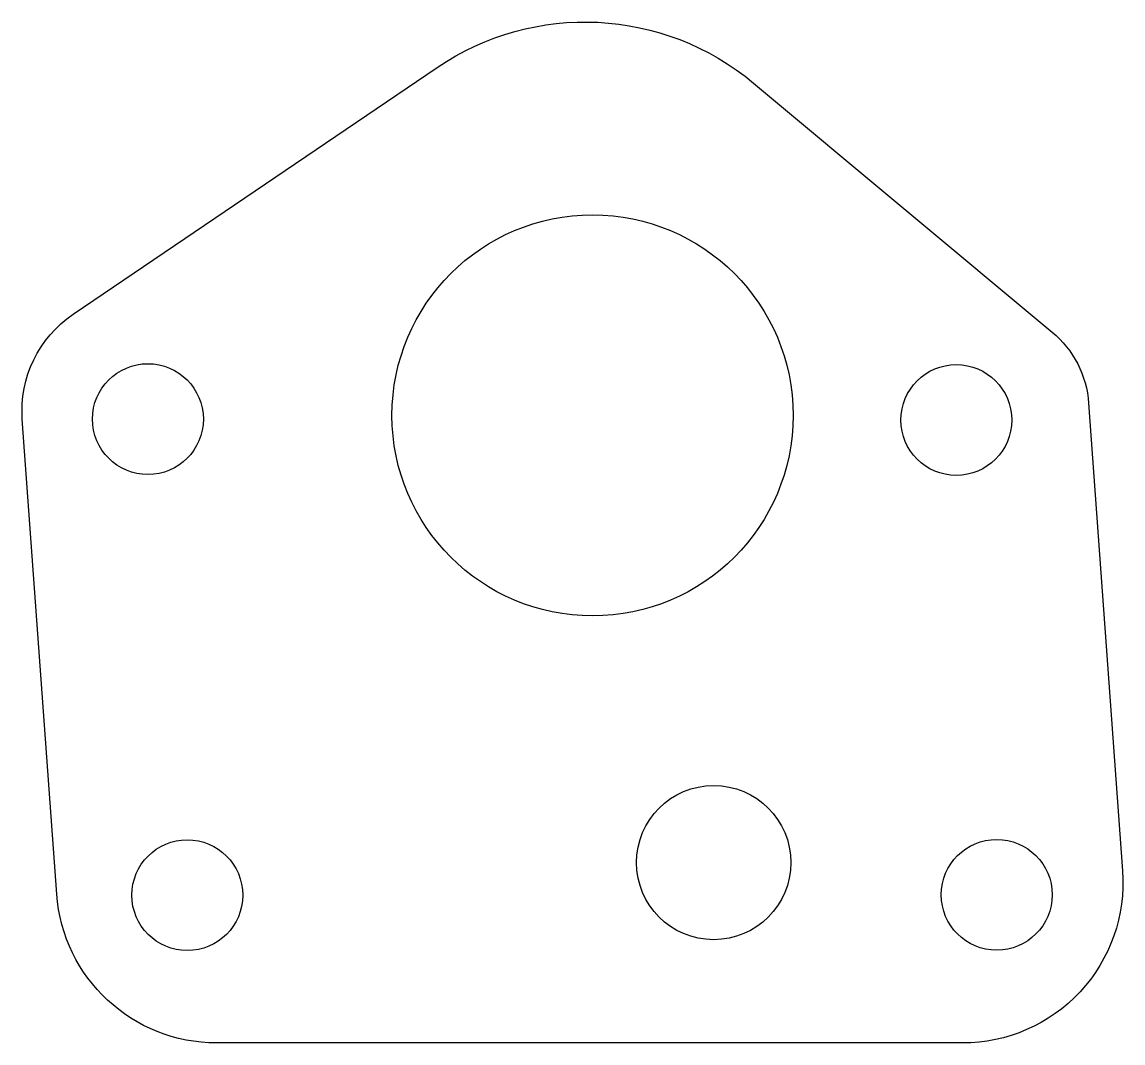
# Model space of a CAD drawing. Header units: inches. Extents: x -2.1 to 1.67, y -1.27 to 2.23.
import ezdxf

# ---------------------------------------------------------------- set-up
doc = ezdxf.new("R2010")
doc.units = ezdxf.units.IN
doc.layers.get('0').update_dxf_attribs({"linetype": 'CONTINUOUS'})

msp = doc.modelspace()

# ---------------------------------------------------------------- linework, layer by layer
msp.add_lwpolyline([(1.5536, 0.9219), (1.6698, -0.6819, -0.435563), (1.1212, -1.2717), (-1.4346, -1.2717, -0.393182), (-1.9832, -0.7614), (-2.1012, 0.8669, -0.267887), (-1.9268, 1.2268), (-0.6793, 2.0733, -0.334585), (0.4051, 2.0195), (1.4287, 1.1654, -0.203522)], format="xyb", close=True)
for centre, radius in [((-0.1467, 0.8802), 0.6875), ((-1.6707, 0.8674), 0.19), ((1.1, 0.8642), 0.19), ((0.2684, -0.6531), 0.2644), ((-1.5358, -0.7649), 0.19), ((1.2385, -0.7636), 0.19)]:
    msp.add_circle(centre, radius)

doc.saveas('drawing.dxf')
